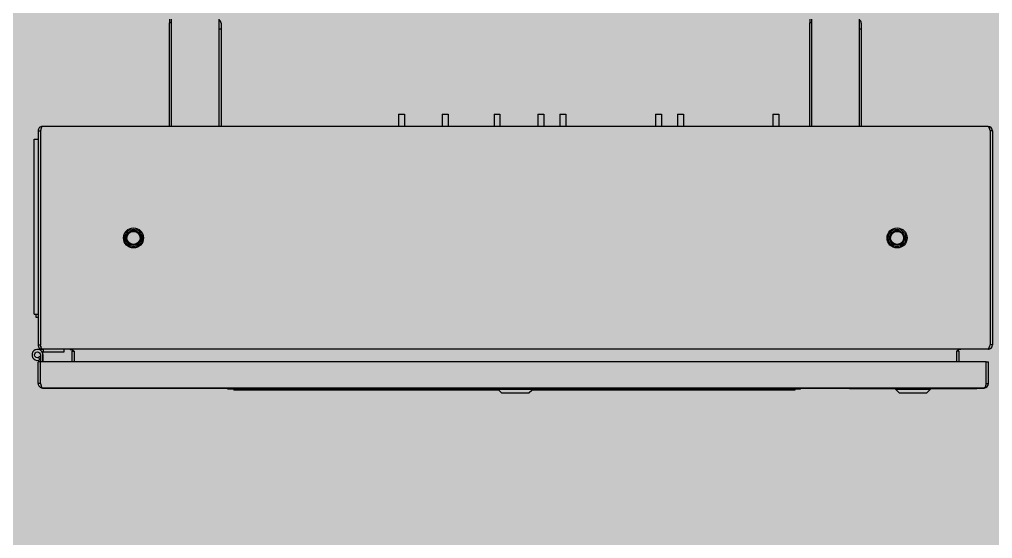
# Model space of a CAD drawing. Header units: millimetres. Extents: x -18489 to 17339, y -1599 to 10961.
# Drawn here: x -14737.9 to -14660.3, y 2328.2 to 2369.6 of the extents above; entities that cross this region are included whole.
import ezdxf

# ---------------------------------------------------------------- set-up
doc = ezdxf.new("R2010")
doc.units = ezdxf.units.MM
for name, color, linetype in [('188K-SM-03-F10-MECH-EQ-Y2257103$0$0 Xref', 8, 'Continuous'), ('188K-SM-03-F10-MECH-EQ-Y2257103$0$M-EQU-FOUNDATION', 8, 'Continuous'), ('188K-SM-03-F10-MECH-EQ-Y2257103$0$Micron CUP L10 HVAC EQU$0$M-MECH-EQU', 136, 'Continuous'), ('188K-SM-03-F10-MECH-EQ-Y2257103$0$Micron CUP L10 HVAC EQU$0$M-PHASE1 AREA', 252, 'Continuous')]:
    doc.layers.add(name, color=color, linetype=linetype)

# ---------------------------------------------------------------- blocks, each defined once
blk = doc.blocks.new('188K-SM-03-F10-MECH-EQ-Y2257103$0$Micron CUP L10 HVAC EQU$0$A$C0c53ceb0')
at = {"layer": '188K-SM-03-F10-MECH-EQ-Y2257103$0$Micron CUP L10 HVAC EQU$0$M-PHASE1 AREA'}
for p, q in [((14172.10204, 14521.79787), (14172.10204, 14518.75308)), ((14173.62443, 14436.16308), (14173.62443, 14521.79787)), ((14211.68434, 14436.16308), (14211.68434, 14521.79787)), ((14682.73911, 14521.79787), (14682.73911, 14518.75308)), ((14684.26151, 14436.16308), (14684.26151, 14521.79787)), ((14722.32141, 14436.16308), (14722.32141, 14521.79787)), ((14172.09979, 14436.16308), (14172.09979, 14518.75308)), ((14173.62443, 14518.75308), (14172.09979, 14518.75308)), ((14211.68434, 14514.18589), (14213.20673, 14514.18589)), ((14213.20673, 14518.49935), (14213.20673, 14436.16308)), ((14682.73686, 14436.16308), (14682.73686, 14518.75308)), ((14684.26151, 14518.75308), (14682.73686, 14518.75308)), ((14722.32141, 14514.18589), (14723.84381, 14514.18589)), ((14723.84381, 14518.49935), (14723.84381, 14436.16308)), ((14354.79978, 14445.95717), (14354.79978, 14436.16308)), ((14354.79978, 14445.95717), (14359.57381, 14445.95717)), ((14359.56996, 14445.95717), (14359.56996, 14436.16308)), ((14359.57381, 14445.95717), (14359.57381, 14436.16308)), ((14389.65568, 14445.95717), (14389.65568, 14436.16308)), ((14389.65568, 14445.95717), (14394.42971, 14445.95717)), ((14394.42585, 14445.95717), (14394.42585, 14436.16308)), ((14394.42971, 14445.95717), (14394.42971, 14436.16308)), ((14430.91959, 14445.95717), (14430.91959, 14436.16308)), ((14430.91959, 14445.95717), (14435.69362, 14445.95717)), ((14435.68977, 14445.95717), (14435.68977, 14436.16308)), ((14435.69362, 14445.95717), (14435.69362, 14436.16308)), ((14465.77549, 14445.95717), (14465.77549, 14436.16308)), ((14465.77549, 14445.95717), (14470.54952, 14445.95717)), ((14470.54566, 14445.95717), (14470.54566, 14436.16308)), ((14470.54952, 14445.95717), (14470.54952, 14436.16308)), ((14483.53678, 14445.95717), (14483.53678, 14436.16308)), ((14483.53678, 14445.95717), (14488.31081, 14445.95717)), ((14488.30695, 14445.95717), (14488.30695, 14436.16308)), ((14488.31081, 14445.95717), (14488.31081, 14436.16308)), ((14559.65659, 14445.95717), (14559.65659, 14436.16308)), ((14559.65659, 14445.95717), (14564.43062, 14445.95717)), ((14564.42677, 14445.95717), (14564.42677, 14436.16308)), ((14564.43062, 14445.95717), (14564.43062, 14436.16308)), ((14577.16415, 14445.95717), (14577.16415, 14436.16308)), ((14577.16415, 14445.95717), (14581.93818, 14445.95717)), ((14581.93432, 14445.95717), (14581.93432, 14436.16308)), ((14581.93818, 14445.95717), (14581.93818, 14436.16308)), ((14653.28396, 14445.95717), (14653.28396, 14436.16308)), ((14653.28396, 14445.95717), (14658.05799, 14445.95717)), ((14658.05413, 14445.95717), (14658.05413, 14436.16308)), ((14658.05799, 14445.95717), (14658.05799, 14436.16308)), ((14825.02521, 14436.16308), (14070.75399, 14436.16308)), ((14067.29046, 14432.69963), (14067.29046, 14262.01364)), ((14067.29046, 14432.69963), (14069.16808, 14432.69963)), ((14069.41623, 14433.54269), (14069.16799, 14432.69963)), ((14069.16799, 14432.69963), (14069.16799, 14262.01364)), ((14826.36253, 14433.54302), (14826.61086, 14432.69963)), ((14826.61086, 14432.69963), (14826.61086, 14262.01364)), ((14828.48858, 14432.69963), (14826.61096, 14432.69963)), ((14828.48858, 14432.69963), (14828.48858, 14262.01364)), ((14064.12629, 14286.62062), (14064.12629, 14426.17361)), ((14064.12629, 14426.17361), (14067.29795, 14426.17361)), ((14064.12629, 14286.62062), (14067.29795, 14286.62062)), ((14065.75849, 14283.92346), (14065.75849, 14286.62062)), ((14067.29046, 14283.92346), (14065.75849, 14283.92346)), ((14066.8261, 14258.55019), (14070.75399, 14258.55019)), ((14067.29046, 14262.01364), (14069.16808, 14262.01364)), ((14069.41623, 14261.17058), (14069.16799, 14262.01364)), ((14070.53554, 14256.52033), (14088.16919, 14256.52033)), ((14825.02521, 14258.55019), (14070.75399, 14258.55019)), ((14071.5823, 14256.52033), (14071.5823, 14258.55019)), ((14088.13836, 14256.52033), (14088.13836, 14258.55019)), ((14088.15377, 14256.52033), (14088.15377, 14258.55019)), ((14088.16919, 14256.52033), (14088.16919, 14258.55019)), ((14094.25092, 14256.96436), (14094.25092, 14248.61021)), ((14094.25092, 14256.96436), (14096.12855, 14256.96436)), ((14096.12845, 14256.96436), (14096.12845, 14248.61021)), ((14799.65313, 14256.96436), (14799.65313, 14248.61021)), ((14801.53084, 14256.96436), (14799.65322, 14256.96436)), ((14801.53084, 14256.96436), (14801.53084, 14248.61021)), ((14826.36253, 14261.17025), (14826.61086, 14262.01364)), ((14828.48858, 14262.01364), (14826.61096, 14262.01364)), ((14067.29696, 14231.25489), (14067.29696, 14248.61021)), ((14069.19996, 14248.61021), (14067.29696, 14248.61021)), ((14068.68797, 14250.14603), (14067.83011, 14251.98571)), ((14069.19986, 14231.25489), (14069.19986, 14248.61021)), ((14823.42033, 14248.61021), (14069.19986, 14248.61021)), ((14069.20356, 14254.14158), (14069.20356, 14248.61021)), ((14071.23342, 14248.61021), (14071.23342, 14254.14158)), ((14071.24883, 14248.61021), (14071.24883, 14254.14158)), ((14071.26425, 14248.61021), (14071.26425, 14254.14158)), ((14823.42033, 14231.25489), (14823.42033, 14248.61021)), ((14823.42043, 14248.61021), (14825.32343, 14248.61021)), ((14825.32343, 14231.25489), (14825.32343, 14248.61021)), ((14069.19996, 14231.25489), (14067.29696, 14231.25489)), ((14069.19986, 14231.25489), (14069.45555, 14230.38445)), ((14070.79856, 14227.75338), (14821.822, 14227.75338)), ((14070.82979, 14227.75338), (14070.82979, 14227.37278)), ((14218.75095, 14227.37278), (14070.82979, 14227.37278)), ((14218.71868, 14226.73845), (14218.71868, 14227.75338)), ((14433.86806, 14226.73845), (14218.71868, 14226.73845)), ((14223.43302, 14226.73845), (14223.43302, 14225.94553)), ((14434.67696, 14225.94553), (14223.43657, 14225.94553)), ((14232.10124, 14226.73845), (14232.10124, 14225.94553)), ((14433.86806, 14226.75443), (14433.86806, 14227.75338)), ((14433.86806, 14226.75443), (14436.8649, 14223.75759)), ((14433.86806, 14226.75443), (14461.83859, 14226.75443)), ((14461.83859, 14226.75443), (14458.84175, 14223.75759)), ((14460.96171, 14225.84286), (14458.87644, 14223.75759)), ((14670.71776, 14225.94553), (14461.02969, 14225.94553)), ((14461.83859, 14226.75443), (14461.83859, 14227.75338)), ((14675.43756, 14226.73845), (14461.83859, 14226.73845)), ((14663.44684, 14226.73845), (14663.44684, 14225.94553)), ((14670.72322, 14226.73845), (14670.72322, 14225.94553)), ((14675.43756, 14226.73845), (14675.43756, 14227.75338)), ((14714.46012, 14227.37278), (14675.43756, 14227.37278)), ((14712.89179, 14227.75338), (14712.89179, 14227.49965)), ((14714.46012, 14227.49965), (14712.89179, 14227.49965)), ((14714.46012, 14227.75338), (14714.46012, 14226.96047)), ((14751.12525, 14226.96047), (14714.46012, 14226.96047)), ((14751.12525, 14226.75443), (14751.12525, 14227.75338)), ((14754.12209, 14223.75759), (14751.12525, 14226.75443)), ((14751.12525, 14226.75443), (14779.13046, 14226.75443)), ((14776.09894, 14223.75759), (14779.09578, 14226.75443)), ((14776.11756, 14223.75759), (14779.11441, 14226.75443)), ((14776.13362, 14223.75759), (14779.13046, 14226.75443)), ((14779.09578, 14226.75443), (14779.09578, 14227.75338)), ((14815.9532, 14226.96047), (14779.09578, 14226.96047)), ((14779.11441, 14226.75443), (14779.11441, 14226.96047)), ((14779.13046, 14226.75443), (14779.13046, 14226.96047)), ((14815.9532, 14227.75338), (14815.9532, 14226.96047)), ((14817.55654, 14227.49965), (14815.9532, 14227.49965)), ((14821.80248, 14227.37278), (14815.9532, 14227.37278)), ((14817.55654, 14227.75338), (14817.55654, 14227.49965)), ((14821.80248, 14227.75338), (14821.80248, 14227.37278)), ((14823.42033, 14231.25489), (14823.16456, 14230.38411)), ((14823.42043, 14231.25489), (14825.32343, 14231.25489)), ((14436.8649, 14223.75759), (14458.84175, 14223.75759)), ((14754.12223, 14223.75759), (14776.0988, 14223.75759))]:
    blk.add_line(p, q, dxfattribs=at)
for centre, radius in [((14143.41018, 14347.35664), 7.99258), ((14143.41027, 14347.35664), 6.99263), ((14143.41047, 14347.35664), 5.99369), ((14143.41051, 14347.35664), 5.24448), ((14752.36867, 14347.35664), 7.99258), ((14752.36877, 14347.35664), 6.99263), ((14752.36897, 14347.35664), 5.99369), ((14752.36901, 14347.35664), 5.24448), ((14066.82481, 14254.14158), 2.37874)]:
    blk.add_circle(centre, radius, dxfattribs=at)
for centre, radius, start, end in [((14209.90821, 14518.49935), 3.29853, 0, 57.1915526), ((14720.54528, 14518.49935), 3.29853, 0, 57.1915526), ((14070.75395, 14432.69963), 3.46345, 89.99933593, 180), ((14825.02517, 14432.69963), 3.46345, 0, 89.99933593), ((14104.52088, 14423.01896), 36.64813, 162.52058295, 163.31222709), ((14791.22676, 14423.01055), 36.68045, 16.68688535, 17.47728614), ((14066.82481, 14254.14158), 4.40861, 0, 302.80159068), ((14070.75395, 14262.01364), 3.46345, 180, 270.00066406), ((14104.52088, 14271.69431), 36.64813, 196.68777291, 197.47941705), ((14066.84023, 14254.14158), 4.40861, 0, 32.66172171), ((14066.85564, 14254.14158), 4.40861, 0, 32.66172171), ((14825.02517, 14262.01364), 3.46345, 270.00066406, 0), ((14791.22676, 14271.70272), 36.68045, 342.52271386, 343.31311465), ((14066.84023, 14254.14158), 4.40861, 294.82476819, 302.56145214), ((14066.85564, 14254.14158), 4.40861, 294.63371169, 302.32133148), ((14070.79852, 14231.25489), 3.50151, 180, 270.0006621), ((14821.82196, 14231.25489), 3.50151, 270.0006621, 0)]:
    blk.add_arc(centre, radius, start, end, dxfattribs=at)
for points, knots in [([(14070.75399, 14436.16308), (14070.64313, 14436.16308), (14070.37829, 14435.98389), (14069.96709, 14435.25506), (14069.73183, 14434.55529), (14069.56498, 14434.0267)], [0, 0, 0, 0, 0.131884012, 0.34056894, 1, 1, 1, 1]), ([(14825.02521, 14436.16308), (14825.13604, 14436.16308), (14825.40081, 14435.98386), (14825.81185, 14435.25503), (14826.04707, 14434.55529), (14826.21389, 14434.0267)], [0, 0, 0, 0, 0.131857863, 0.340537658, 1, 1, 1, 1]), ([(14070.75399, 14258.55019), (14070.64313, 14258.55019), (14070.37829, 14258.72938), (14069.96709, 14259.45821), (14069.73183, 14260.15798), (14069.56498, 14260.68657)], [0, 0, 0, 0, 0.131884012, 0.34056894, 1, 1, 1, 1]), ([(14092.66492, 14258.55019), (14092.8582, 14258.55019), (14093.68102, 14258.47024), (14094.44126, 14258.08889), (14094.97405, 14257.75721)], [0, 0, 0, 0, 0.235456968, 1, 1, 1, 1]), ([(14803.1165, 14258.55019), (14802.92323, 14258.55019), (14802.10046, 14258.47024), (14801.34026, 14258.08888), (14800.8075, 14257.75721)], [0, 0, 0, 0, 0.235452698, 1, 1, 1, 1]), ([(14825.02521, 14258.55019), (14825.13604, 14258.55019), (14825.40081, 14258.72941), (14825.81185, 14259.45824), (14826.04707, 14260.15798), (14826.21389, 14260.68657)], [0, 0, 0, 0, 0.131857863, 0.340537658, 1, 1, 1, 1]), ([(14069.45555, 14230.38445), (14069.48716, 14230.27908), (14069.60817, 14229.88071), (14069.73598, 14229.48422), (14069.8397, 14229.19596)], [0, 0, 0, 0, 0.264213318, 1, 1, 1, 1]), ([(14069.8397, 14229.19596), (14069.97109, 14228.83074), (14070.14915, 14228.31422), (14070.59433, 14227.75338), (14070.79856, 14227.75338)], [0, 0, 0, 0, 0.655237055, 1, 1, 1, 1]), ([(14822.78659, 14229.21273), (14822.65434, 14228.8435), (14822.47551, 14228.3224), (14822.02794, 14227.75338), (14821.822, 14227.75338)], [0, 0, 0, 0, 0.655693982, 1, 1, 1, 1]), ([(14823.16456, 14230.38411), (14823.13345, 14230.2804), (14823.01423, 14229.88782), (14822.88843, 14229.49707), (14822.78659, 14229.21273)], [0, 0, 0, 0, 0.26389204, 1, 1, 1, 1])]:
    blk.add_open_spline(points, degree=3, knots=knots, dxfattribs=at)
for points in [[(14094.97405, 14257.75721), (14095.37035, 14257.51051), (14095.74948, 14257.23693), (14096.12845, 14256.96436)], [(14800.8075, 14257.75721), (14800.41121, 14257.5105), (14800.0321, 14257.23692), (14799.65313, 14256.96436)]]:
    blk.add_open_spline(points, degree=3, dxfattribs=at)
blk = doc.blocks.new('188K-SM-03-F10-MECH-EQ-Y2257103$0$Micron CUP L10 HVAC EQU')
at = {"layer": '188K-SM-03-F10-MECH-EQ-Y2257103$0$Micron CUP L10 HVAC EQU$0$M-MECH-EQU'}
blk.add_blockref('188K-SM-03-F10-MECH-EQ-Y2257103$0$Micron CUP L10 HVAC EQU$0$A$C0c53ceb0', (-206166.7, 2082.18), dxfattribs=at)
blk = doc.blocks.new('188K-SM-03-F10-MECH-EQ-Y2257103')
at = {"layer": '188K-SM-03-F10-MECH-EQ-Y2257103$0$M-EQU-FOUNDATION'}
h = blk.add_hatch(dxfattribs=at)
h.set_pattern_fill('AR-CONC', color=256, scale=0.1)
h.set_pattern_definition([(50, (4473.521, 709.199), (18.218467, -1.593909), [1.905, -20.955]), (355, (4473.521, 709.2), (-3.524342, 19.105685), [1.524, -16.764058]), (100.45144, (4475.04, 709.066), (14.694125, 17.511775), [1.619001, -17.809024]), (46.1842, (4473.521, 714.28), (27.107904, -4.204233), [2.8575, -31.4325]), (96.63556, (4475.78, 713.93), (23.740413, 24.742612), [2.428502, -26.71356]), (351.18415, (4473.52, 714.28), (23.740413, 24.742612), [2.285997, -25.145973]), (21, (4476.061, 713.009), (15.161439, -10.22652), [1.905, -20.955]), (326, (4476.061, 713.01), (6.180203, 18.418797), [1.524, -16.764]), (71.45144, (4477.325, 712.157), (21.341642, 8.192277), [1.619001, -17.808994]), (37.5, (4473.5214, 709.199), (0.3088603, 8.4555039), [0, -16.5608, 0, -17.018, 0, -16.8275]), (7.5, (4473.521, 709.199), (6.6819663, 10.0180575), [0, -9.7028, 0, -16.1798, 0, -6.4135]), (327.5, (4467.857, 709.199), (13.5590595, -0.5728744), [0, -6.35, 0, -19.812, 0, -26.289]), (317.5, (4465.317, 709.199), (14.812918, 2.542649), [0, -8.255, 0, -13.1572, 0, -18.669])])
h.paths.add_polyline_path([(-14928.149, 5602.459), (-14278.149, 5602.459), (-14278.149, 1902.459), (-14928.149, 1902.459)], flags=16)
h.paths.add_polyline_path([(-14933.149, 5607.459), (-14273.149, 5607.459), (-14273.149, 1897.459), (-14933.149, 1897.459)])
h = blk.add_hatch(dxfattribs=at)
h.set_pattern_fill('AR-CONC', color=256, scale=0.3)
h.set_pattern_definition([(50, (4473.52, 709.2), (54.6554, -4.78173), [5.715, -62.865]), (355, (4473.52, 709.2), (-10.57303, 57.31705), [4.572, -50.29218]), (100.45144, (4478.076, 708.8), (44.08237, 52.53533), [4.857, -53.42707]), (46.1842, (4473.52, 724.44), (81.32371, -12.6127), [8.5725, -94.2975]), (96.63556, (4480.3, 723.39), (71.22124, 74.22784), [7.2855, -80.14068]), (351.18415, (4473.52, 724.44), (71.22124, 74.22784), [6.858, -75.43792]), (21, (4481.14, 720.63), (45.48432, -30.67956), [5.715, -62.865]), (326, (4481.14, 720.63), (18.54061, 55.25639), [4.572, -50.292]), (71.45144, (4484.93, 718.07), (64.02493, 24.57683), [4.857, -53.42698]), (37.5, (4473.521, 709.2), (0.926581, 25.366512), [0, -49.6824, 0, -51.054, 0, -50.4825]), (7.5, (4473.52, 709.2), (20.0459, 30.054172), [0, -29.1084, 0, -48.5394, 0, -19.2405]), (327.5, (4456.529, 709.2), (40.677179, -1.718623), [0, -19.05, 0, -59.436, 0, -78.867]), (317.5, (4448.91, 709.2), (44.438754, 7.62795), [0, -24.765, 0, -39.4716, 0, -56.007])])
h.paths.add_polyline_path([(-14918.149, 5592.459), (-14288.149, 5592.459), (-14288.149, 1912.459), (-14918.149, 1912.459)])
at = {"layer": '188K-SM-03-F10-MECH-EQ-Y2257103$0$0 Xref', "xscale": 0.1, "yscale": 0.1, "zscale": 0.1}
blk.add_blockref('188K-SM-03-F10-MECH-EQ-Y2257103$0$Micron CUP L10 HVAC EQU', (4473.521, 709.199), dxfattribs=at)

msp = doc.modelspace()

# ---------------------------------------------------------------- block references
msp.add_blockref('188K-SM-03-F10-MECH-EQ-Y2257103', (0, 0))

doc.saveas('drawing.dxf')
